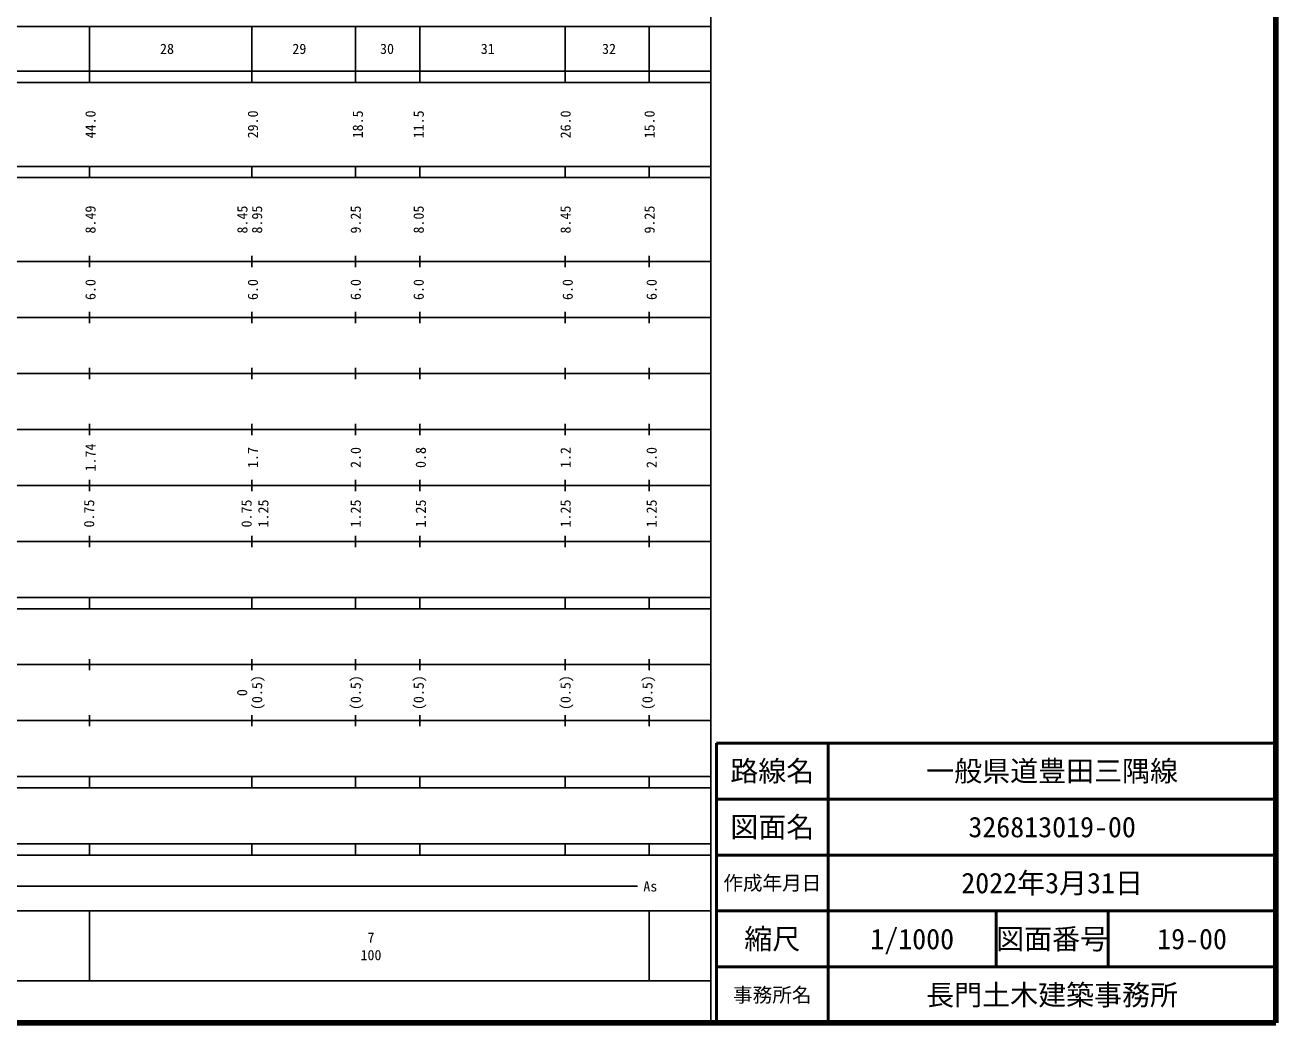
# Model space of a CAD drawing. Units: millimetres on the paper, enlarged 1000 times. Extents: x 40000 to 680000, y 20000 to 380000.
# Drawn here: x 456472 to 680000, y 20000 to 198249 of the extents above; entities that cross this region are included whole.
import ezdxf
from ezdxf.enums import TextEntityAlignment as Align

# ---------------------------------------------------------------- set-up
doc = ezdxf.new("R2010")
doc.units = ezdxf.units.MM
doc.header["$LTSCALE"] = 1000
for name, color, linetype, lineweight in [('M-TTL', 2, 'Continuous', 140), ('M-TTL-BAND', 7, 'Continuous', 25), ('M-TTL-FRAM', 2, 'Continuous', 50), ('M-TTL-LINE', 7, 'Continuous', 50), ('M-TTL-TXT', 7, 'Continuous', 13)]:
    doc.layers.add(name, color=color, linetype=linetype, lineweight=lineweight)
doc.styles.add('ＭＳ ゴシック', font='')
doc.styles.get('ＭＳ ゴシック').set_extended_font_data('MS Gothic')

msp = doc.modelspace()

# ---------------------------------------------------------------- linework, layer by layer
at = {"layer": 'M-TTL'}
for p, q in [((680000, 20000), (680000, 380000)), ((40000, 20000), (680000, 20000))]:
    msp.add_line(p, q, dxfattribs=at)
at = {"layer": 'M-TTL-BAND'}
for p, q in [((579000, 20000), (579000, 370000)), ((68000, 198000), (579000, 198000)), ((468000, 198000), (468000, 188000)), ((497000, 198000), (497000, 188000)), ((515500, 198000), (515500, 188000)), ((527000, 198000), (527000, 188000)), ((553000, 198000), (553000, 188000)), ((568000, 198000), (568000, 188000)), ((40000, 190000), (579000, 190000)), ((40000, 188000), (579000, 188000)), ((40000, 173000), (579000, 173000)), ((468000, 171000), (468000, 173000)), ((497000, 173000), (497000, 171000)), ((515500, 173000), (515500, 171000)), ((527000, 173000), (527000, 171000)), ((553000, 173000), (553000, 171000)), ((568000, 171000), (568000, 173000)), ((40000, 171000), (579000, 171000)), ((468000, 155000), (468000, 157000)), ((497000, 157000), (497000, 155000)), ((515500, 157000), (515500, 155000)), ((527000, 157000), (527000, 155000)), ((553000, 157000), (553000, 155000)), ((568000, 155000), (568000, 157000)), ((40000, 156000), (579000, 156000)), ((46000, 146000), (579000, 146000)), ((468000, 145000), (468000, 147000)), ((497000, 147000), (497000, 145000)), ((515500, 147000), (515500, 145000)), ((527000, 147000), (527000, 145000)), ((553000, 147000), (553000, 145000)), ((568000, 145000), (568000, 147000)), ((468000, 135000), (468000, 137000)), ((497000, 137000), (497000, 135000)), ((515500, 137000), (515500, 135000)), ((527000, 137000), (527000, 135000)), ((553000, 137000), (553000, 135000)), ((568000, 135000), (568000, 137000)), ((52000, 136000), (579000, 136000)), ((46000, 126000), (579000, 126000)), ((468000, 125000), (468000, 127000)), ((497000, 127000), (497000, 125000)), ((515500, 127000), (515500, 125000)), ((527000, 127000), (527000, 125000)), ((553000, 127000), (553000, 125000)), ((568000, 125000), (568000, 127000)), ((468000, 115000), (468000, 117000)), ((497000, 117000), (497000, 115000)), ((515500, 117000), (515500, 115000)), ((527000, 117000), (527000, 115000)), ((553000, 117000), (553000, 115000)), ((568000, 115000), (568000, 117000)), ((52000, 116000), (579000, 116000)), ((46000, 106000), (579000, 106000)), ((468000, 105000), (468000, 107000)), ((497000, 107000), (497000, 105000)), ((515500, 107000), (515500, 105000)), ((527000, 107000), (527000, 105000)), ((553000, 107000), (553000, 105000)), ((568000, 105000), (568000, 107000)), ((40000, 96000), (579000, 96000)), ((40000, 94000), (579000, 94000)), ((468000, 94000), (468000, 96000)), ((497000, 96000), (497000, 94000)), ((515500, 96000), (515500, 94000)), ((527000, 96000), (527000, 94000)), ((553000, 96000), (553000, 94000)), ((568000, 94000), (568000, 96000)), ((468000, 83000), (468000, 85000)), ((497000, 85000), (497000, 83000)), ((515500, 85000), (515500, 83000)), ((527000, 85000), (527000, 83000)), ((553000, 85000), (553000, 83000)), ((568000, 83000), (568000, 85000)), ((49000, 84000), (579000, 84000)), ((40000, 74000), (579000, 74000)), ((468000, 73000), (468000, 75000)), ((497000, 75000), (497000, 73000)), ((515500, 75000), (515500, 73000)), ((527000, 75000), (527000, 73000)), ((553000, 75000), (553000, 73000)), ((568000, 73000), (568000, 75000)), ((40000, 64000), (579000, 64000)), ((468000, 62000), (468000, 64000)), ((497000, 64000), (497000, 62000)), ((515500, 64000), (515500, 62000)), ((527000, 64000), (527000, 62000)), ((553000, 64000), (553000, 62000)), ((568000, 62000), (568000, 64000)), ((40000, 62000), (579000, 62000)), ((40000, 52000), (579000, 52000)), ((468000, 50000), (468000, 52000)), ((497000, 52000), (497000, 50000)), ((515500, 52000), (515500, 50000)), ((527000, 52000), (527000, 50000)), ((553000, 52000), (553000, 50000)), ((568000, 50000), (568000, 52000)), ((40000, 50000), (579000, 50000)), ((70805, 44406), (565903, 44406)), ((40000, 40000), (579000, 40000)), ((468000, 40000), (468000, 27500)), ((568000, 40000), (568000, 27500)), ((68000, 27500), (579000, 27500))]:
    msp.add_line(p, q, dxfattribs=at)
at = {"layer": 'M-TTL-FRAM'}
for p, q in [((680000, 70000), (580000, 70000)), ((580000, 70000), (580000, 20000))]:
    msp.add_line(p, q, dxfattribs=at)
at = {"layer": 'M-TTL-LINE'}
for p, q in [((600000, 70000), (600000, 20000)), ((680000, 60000), (580000, 60000)), ((680000, 50000), (580000, 50000)), ((680000, 40000), (580000, 40000)), ((630000, 40000), (630000, 30000)), ((650000, 40000), (650000, 30000)), ((680000, 30000), (580000, 30000))]:
    msp.add_line(p, q, dxfattribs=at)

# ---------------------------------------------------------------- texts
at = {"layer": 'M-TTL-BAND', "style": 'ＭＳ ゴシック'}
for s, p in [('28', (481843, 194000)), ('29', (505490, 194000)), ('30', (521158, 194000)), ('31', (539158, 194000)), ('32', (560826, 194000)), ('As', (568201, 44406)), ('7', (518288, 35238)), ('100', (518288, 32131))]:
    msp.add_text(s, height=1833, dxfattribs=at).set_placement(p, align=Align.MIDDLE_CENTER)
for s, p in [('44.0', (468162, 180500)), ('29.0', (497178, 180500)), ('18.5', (515928, 180500)), ('11.5', (526804, 180500)), ('26.0', (553055, 180500)), ('15.0', (568055, 180500)), ('8.49', (468162, 163500)), ('8.45', (495302, 163500)), ('8.95', (497928, 163500)), ('9.25', (515553, 163500)), ('8.05', (526804, 163500)), ('8.45', (553055, 163500)), ('9.25', (568055, 163500)), ('6.0', (468162, 151000)), ('6.0', (497178, 151000)), ('6.0', (515553, 151000)), ('6.0', (526804, 151000)), ('6.0', (553430, 151000)), ('6.0', (568430, 151000)), ('1.74', (468162, 121000)), ('1.7', (497178, 121000)), ('2.0', (515553, 121000)), ('0.8', (527179, 121000)), ('1.2', (553055, 121000)), ('2.0', (568430, 121000)), ('0.75', (467912, 111000)), ('0.75', (496052, 111000)), ('1.25', (499053, 111000)), ('1.25', (515553, 111000)), ('1.25', (527179, 111000)), ('1.25', (553055, 111000)), ('1.25', (568430, 111000)), ('(0.5)', (497928, 79000)), ('(0.5)', (515553, 79000)), ('(0.5)', (526804, 79000)), ('(0.5)', (553055, 79000)), ('(0.5)', (567680, 79000)), ('0', (495261, 79000))]:
    msp.add_text(s, height=1833, rotation=90, dxfattribs=at).set_placement(p, align=Align.MIDDLE_CENTER)
at = {"layer": 'M-TTL-TXT', "style": 'ＭＳ ゴシック'}
for s, height, p in [('路線名', 3666, (590000, 65000)), ('一般県道豊田三隅線', 3666, (640000, 65000)), ('図面名', 3666, (590000, 55000)), ('326813019-00', 3666, (640000, 55000)), ('2022年3月31日', 3666, (640000, 45000)), ('作成年月日', 2566, (590000, 45000)), ('縮尺', 3666, (590000, 35000)), ('1/1000', 3666, (615000, 35000)), ('図面番号', 3666, (640000, 35000)), ('19-00', 3666, (665000, 35000)), ('長門土木建築事務所', 3666, (640000, 25000)), ('事務所名', 2566, (590000, 25000))]:
    msp.add_text(s, height=height, dxfattribs=at).set_placement(p, align=Align.MIDDLE_CENTER)

doc.saveas('drawing.dxf')
